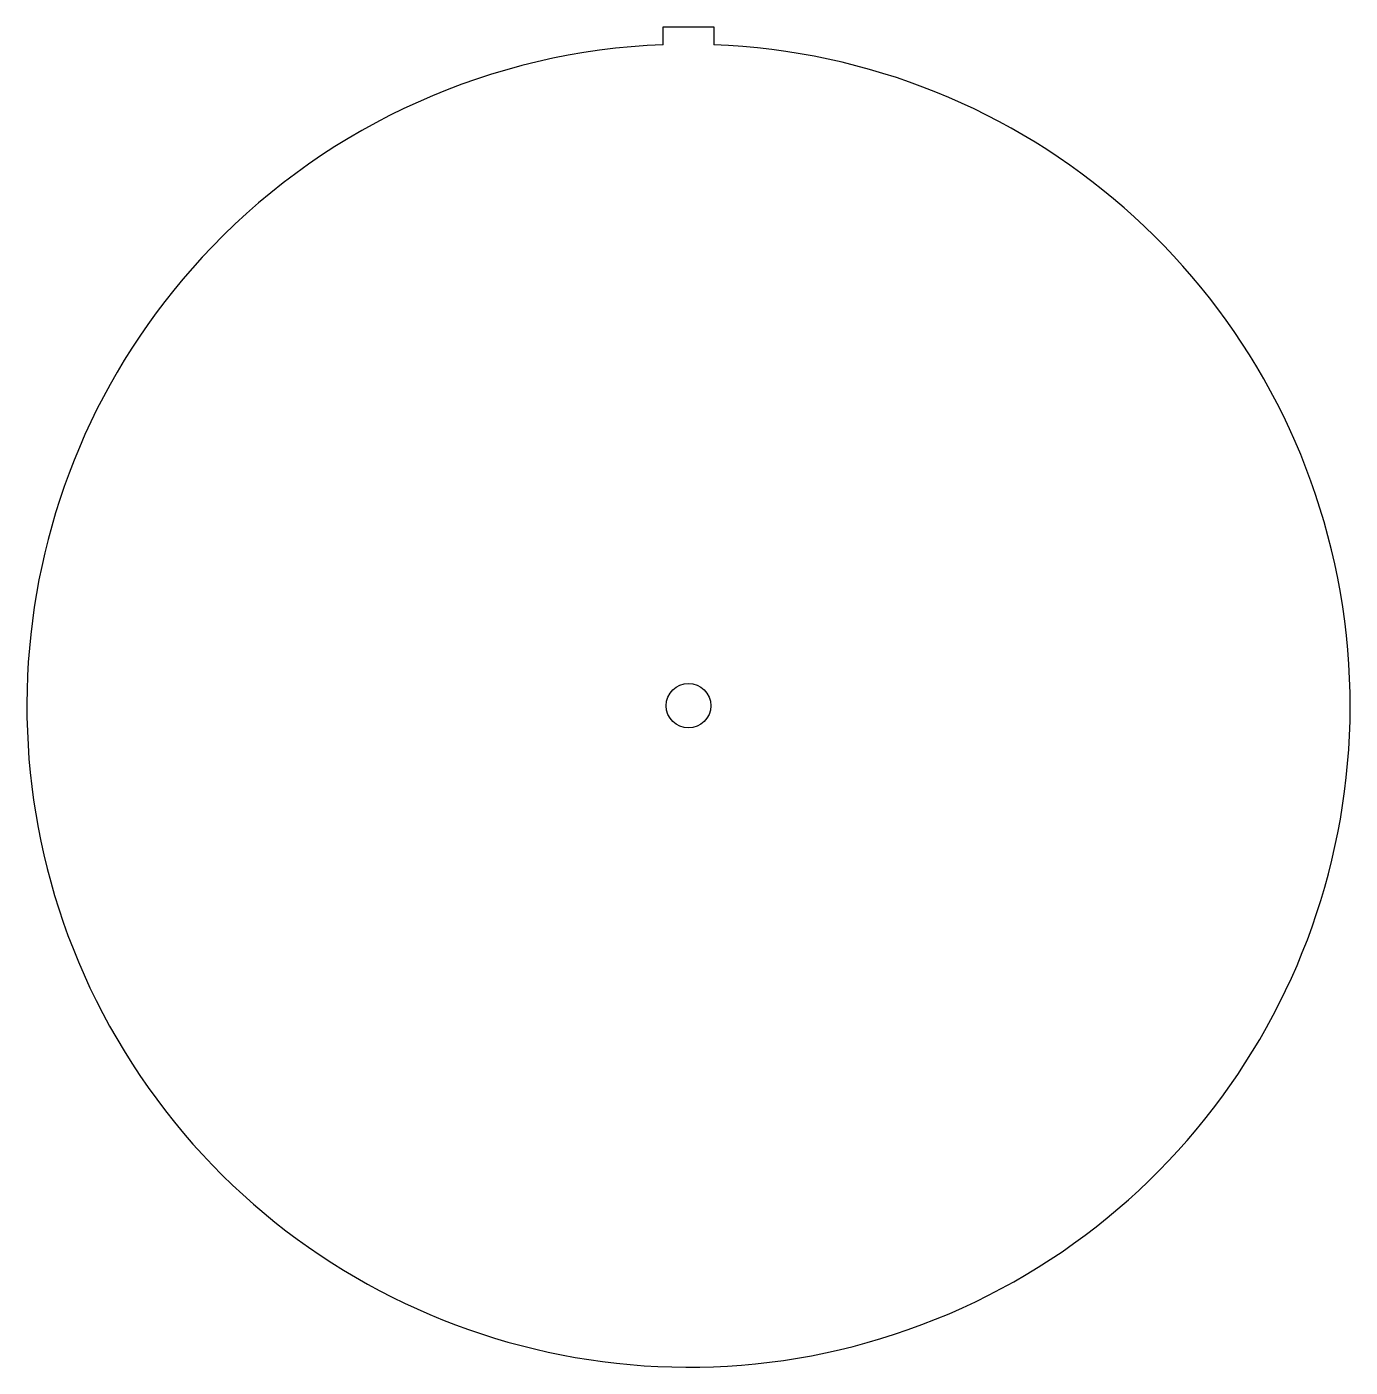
# Model space of a CAD drawing. Header units: millimetres. Extents: x -59 to 59, y -59 to 61.
import ezdxf

# ---------------------------------------------------------------- set-up
doc = ezdxf.new("R2010")
doc.units = ezdxf.units.MM
doc.layers.add('CUT_INNER', color=6, linetype='Continuous')
doc.layers.add('CUT_OUTER', color=1, linetype='Continuous')

msp = doc.modelspace()

# ---------------------------------------------------------------- linework, layer by layer
at = {"layer": 'CUT_INNER'}
msp.add_circle((0, 0), 2, dxfattribs=at)
at = {"layer": 'CUT_OUTER'}
for points in [[(-2.27, 60.88), (2.27, 60.88), (2.27, 59.28)], [(-2.27, 59.28), (-2.27, 60.88)]]:
    msp.add_lwpolyline(points, dxfattribs=at)
for start, end in [(136.0544, 87.8021), (92.197, 136.055)]:
    msp.add_arc((0, 0), 59.32, start, end, dxfattribs=at)

doc.saveas('drawing.dxf')
